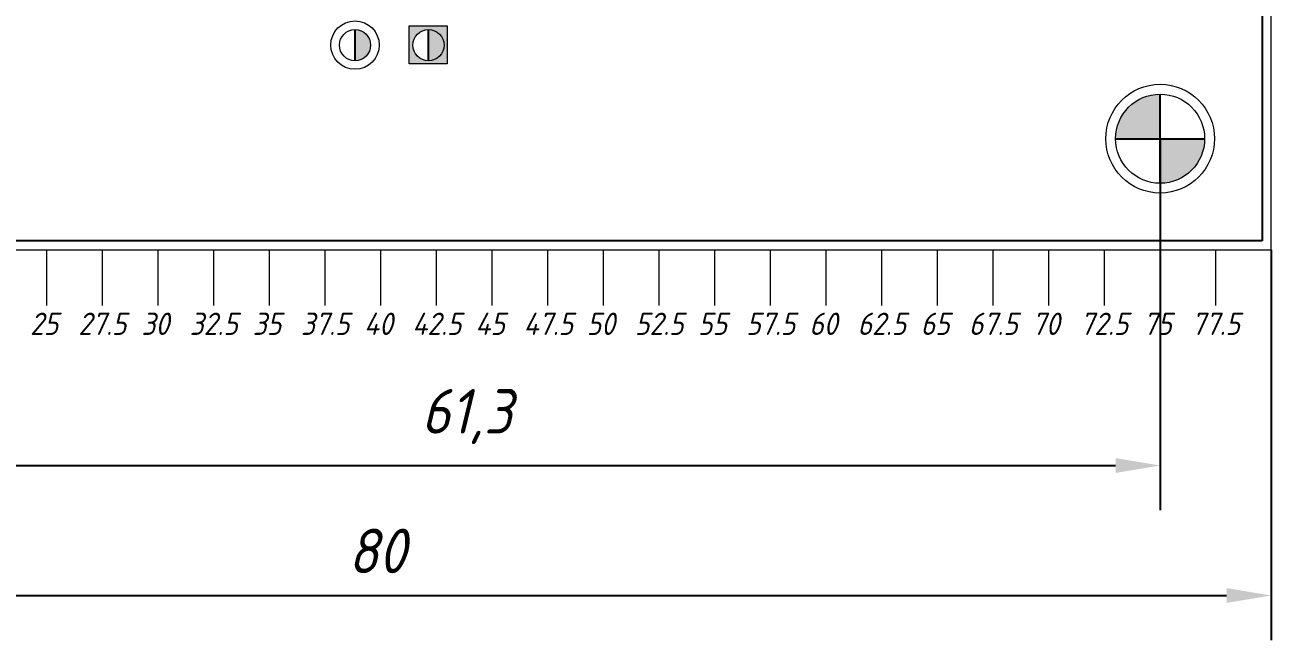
# Model space of a CAD drawing. Header units: millimetres. Extents: x -963 to 6509, y -1367 to 453.
# Drawn here: x 782.1 to 838, y 111.5 to 139.1 of the extents above; entities that cross this region are included whole.
import ezdxf

# ---------------------------------------------------------------- set-up
doc = ezdxf.new("R2010")
doc.units = ezdxf.units.MM
doc.header["$LTSCALE"] = 0.5
doc.layers.get('0').update_dxf_attribs({"lineweight": 60})
doc.layers.get('Defpoints').update_dxf_attribs({"color": 5})
doc.layers.add('2-штриховка', color=7, linetype='Continuous', true_color=0x00c7c7)
doc.layers.add('4-текст', color=7, linetype='Continuous', true_color=0x00ad00)
doc.layers.add('3-размеры', color=6, linetype='Continuous')
doc.layers.add('TopLayer', color=1, linetype='Continuous')
doc.layers.add('Для ПП', color=30, linetype='Continuous', lineweight=20)
doc.styles.get("Standard").update_dxf_attribs({"font": 'isocpeui.ttf', "width": 0.9})
doc.dimstyles.new('Standart', dxfattribs={"dimtxt": 5, "dimasz": 5, "dimexe": 2, "dimexo": 0, "dimgap": 1, "dimtad": 1, "dimtoh": 1, "dimdec": 1, "dimtxsty": 'Standard', "dimcen": 2.5, "dimadec": 0, "dimazin": 0, "dimtfac": 1, "dimtdec": 1, "dimtmove": 0, "dimatfit": 3, "dimldrblk": 'DOTSMALL', "dimfxl": 1, "dimarcsym": 0})

# ---------------------------------------------------------------- blocks, each defined once
blk = doc.blocks.new('*D144')
at = {"layer": '3-размеры', "color": 0, "lineweight": -2, "transparency": 16777216}
for p, q in [((758.041, 129), (758.041, 111.488)), ((838.041, 129), (838.041, 111.488)), ((760.041, 113.488), (836.041, 113.488))]:
    blk.add_line(p, q, dxfattribs=at)
at = {"layer": '3-размеры', "color": 0, "transparency": 16777216}
for points in [[(760.041, 113.822), (760.041, 113.155), (758.041, 113.488)], [(836.041, 113.822), (836.041, 113.155), (838.041, 113.488)]]:
    blk.add_solid(points, dxfattribs=at)
at = {"layer": 'Defpoints', "color": 0, "transparency": 16777216}
for p in [(758.041, 129), (838.041, 129), (838.041, 113.488)]:
    blk.add_point(p, dxfattribs=at)
at = {"layer": '3-размеры', "color": 0, "transparency": 16777216, "insert": (797.884, 115.488), "char_height": 2, "attachment_point": 5}
blk.add_mtext('80', dxfattribs=at)
blk = doc.blocks.new('_DotSmall')
at = {"color": 0, "linetype": 'ByBlock', "const_width": 0.5}
blk.add_lwpolyline([(-0.0625, 0, 1), (0.0625, 0, 1)], format="xyb", close=True, dxfattribs=at)
blk = doc.blocks.new('*D148')
at = {"layer": '3-размеры', "color": 0, "lineweight": -2, "transparency": 16777216}
for p, q in [((771.795, 153.388), (771.795, 117.321)), ((833.057, 133.988), (833.057, 117.321)), ((773.795, 119.321), (831.057, 119.321))]:
    blk.add_line(p, q, dxfattribs=at)
at = {"layer": '3-размеры', "color": 0, "transparency": 16777216}
for points in [[(773.795, 119.654), (773.795, 118.988), (771.795, 119.321)], [(831.057, 119.654), (831.057, 118.988), (833.057, 119.321)]]:
    blk.add_solid(points, dxfattribs=at)
at = {"layer": 'Defpoints', "color": 0, "transparency": 16777216}
for p in [(771.795, 153.388), (833.057, 133.988), (833.057, 119.321)]:
    blk.add_point(p, dxfattribs=at)
at = {"layer": '3-размеры', "color": 0, "transparency": 16777216, "insert": (801.908, 121.521), "char_height": 2, "attachment_point": 5}
blk.add_mtext('61,3', dxfattribs=at)

msp = doc.modelspace()

# ---------------------------------------------------------------- hatches: boundary and pattern name
at = {"layer": '2-штриховка'}
h = msp.add_hatch(color=256, dxfattribs=at)
h.dxf.hatch_style = 1
h.paths.add_polyline_path([(796.895, 138.888), (796.895, 137.488, 0.414214), (797.595, 138.188, 0.414214)])
h = msp.add_hatch(color=256, dxfattribs=at)
h.dxf.hatch_style = 1
h.paths.add_polyline_path([(800.195, 138.888), (800.195, 137.488, 0.414214), (800.895, 138.188, 0.414214)])
h = msp.add_hatch(color=256, dxfattribs=at)
h.dxf.hatch_style = 1
h.paths.add_polyline_path([(833.057, 135.988, 0.414214), (831.057, 133.988), (833.057, 133.988)])
h.paths.add_polyline_path([(835.057, 133.988), (833.057, 133.988), (833.057, 131.988, 0.414214)])
at = {"layer": 'TopLayer'}
h = msp.add_hatch(color=256, dxfattribs=at)
h.dxf.hatch_style = 1
h.paths.add_polyline_path([(801.031, 139.052), (799.331, 139.052), (799.331, 138.315), (799.331, 137.352), (801.031, 137.352)])
h.paths.add_polyline_path([(800.895, 138.188, 1), (799.495, 138.188, 1)], flags=16)

# ---------------------------------------------------------------- linework, layer by layer
at = {"layer": '4-текст'}
for p, q in [((796.895, 137.488), (796.895, 138.888)), ((800.195, 137.488), (800.195, 138.888)), ((833.057, 131.988), (833.057, 135.988)), ((831.057, 133.988), (835.057, 133.988))]:
    msp.add_line(p, q, dxfattribs=at)
at = {"layer": 'TopLayer'}
for p, q in [((837.645, 258.575), (837.645, 129.4)), ((837.645, 129.4), (758.441, 129.4))]:
    msp.add_line(p, q, dxfattribs=at)
at = {"layer": 'Для ПП'}
for p, q in [((838.041, 129), (838.041, 259)), ((799.331, 138.315), (799.331, 139.052)), ((799.331, 139.052), (801.031, 139.052)), ((801.031, 139.052), (801.031, 137.352)), ((799.331, 137.352), (799.331, 138.315)), ((801.031, 137.352), (799.331, 137.352)), ((758.041, 129), (838.041, 129)), ((783.041, 129), (783.041, 126.5)), ((785.541, 129), (785.541, 126.5)), ((788.041, 129), (788.041, 126.5)), ((790.541, 129), (790.541, 126.5)), ((793.041, 129), (793.041, 126.5)), ((795.541, 129), (795.541, 126.5)), ((798.041, 129), (798.041, 126.5)), ((800.541, 129), (800.541, 126.5)), ((803.041, 129), (803.041, 126.5)), ((805.541, 129), (805.541, 126.5)), ((808.041, 129), (808.041, 126.5)), ((810.541, 129), (810.541, 126.5)), ((813.041, 129), (813.041, 126.5)), ((815.541, 129), (815.541, 126.5)), ((818.041, 129), (818.041, 126.5)), ((820.541, 129), (820.541, 126.5)), ((823.041, 129), (823.041, 126.5)), ((825.541, 129), (825.541, 126.5)), ((828.041, 129), (828.041, 126.5)), ((830.541, 129), (830.541, 126.5)), ((833.041, 129), (833.041, 126.5)), ((835.541, 129), (835.541, 126.5)), ((838.041, 129), (838.041, 126.5))]:
    msp.add_line(p, q, dxfattribs=at)
for centre, radius in [((796.895, 138.188), 1.087), ((796.895, 138.188), 0.7), ((796.895, 138.188), 0.7), ((800.195, 138.188), 0.7), ((800.195, 138.188), 0.7), ((833.057, 133.988), 2.44), ((833.057, 133.988), 2)]:
    msp.add_circle(centre, radius, dxfattribs=at)

# ---------------------------------------------------------------- texts
at = {"layer": 'Для ПП', "width": 0.9}
for s, p in [('25', (782.299, 125.181)), ('27.5', (784.465, 125.181)), ('30', (787.299, 125.181)), ('32.5', (789.465, 125.181)), ('35', (792.299, 125.181)), ('37.5', (794.465, 125.181)), ('40', (797.299, 125.181)), ('42.5', (799.465, 125.181)), ('45', (802.299, 125.181)), ('47.5', (804.465, 125.181)), ('50', (807.299, 125.181)), ('52.5', (809.465, 125.181)), ('55', (812.299, 125.181)), ('57.5', (814.465, 125.181)), ('60', (817.299, 125.181)), ('62.5', (819.465, 125.181)), ('65', (822.299, 125.181)), ('67.5', (824.465, 125.181)), ('70', (827.299, 125.181)), ('72.5', (829.465, 125.181)), ('75', (832.299, 125.181)), ('77.5', (834.465, 125.181))]:
    msp.add_text(s, height=1, dxfattribs=at).set_placement(p)

# ---------------------------------------------------------------- dimensions: what is measured, and where the dimension line sits
at = {"layer": '3-размеры'}
for base, p1, p2, picture, middle in [((833.057, 119.321), (771.795, 153.388), (833.057, 133.988), '*D148', (801.908, 119.321)), ((838.041, 113.488), (758.041, 129), (838.041, 129), '*D144', (797.884, 113.488))]:
    dim = msp.add_linear_dim(base=base, p1=p1, p2=p2, dimstyle='Standart', override={"dimtxt": 2, "dimasz": 2}, dxfattribs=at)
    dim.commit()
    dim.dimension.update_dxf_attribs({"geometry": picture, "text_midpoint": middle, "dimtype": 160})

doc.saveas('drawing.dxf')
